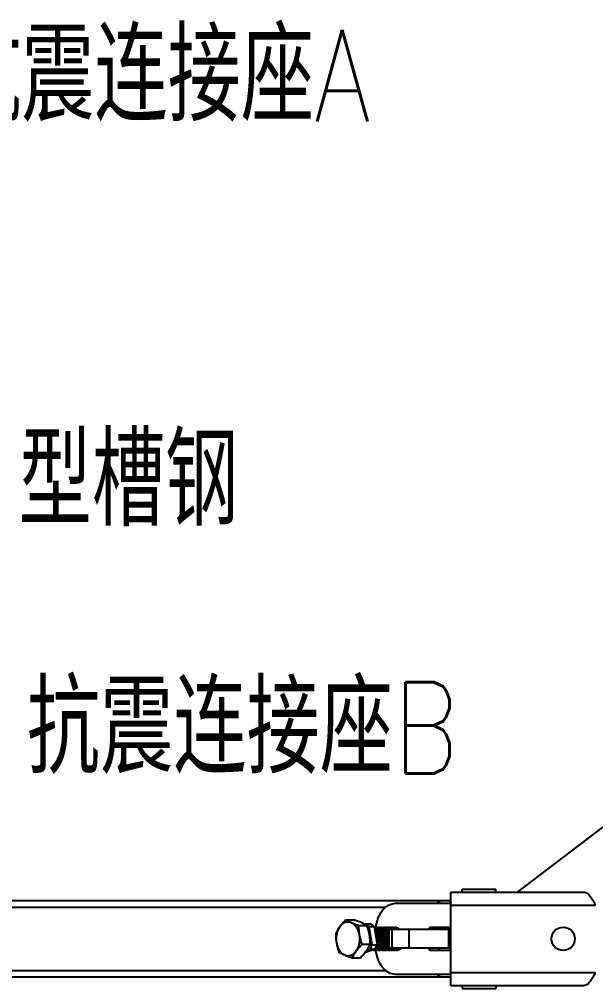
# Model space of a CAD drawing. Extents: x 27938 to 1507990, y 110129 to 923079.
# Drawn here: x 671055 to 673574, y 357975 to 362213 of the extents above; entities that cross this region are included whole.
import ezdxf

# ---------------------------------------------------------------- set-up
doc = ezdxf.new("R2010")
doc.units = 0
doc.header["$LTSCALE"] = 1000
doc.header["$MEASUREMENT"] = 0
doc.layers.add('W_DIM', color=4, linetype='Continuous')
doc.styles.get("Standard").update_dxf_attribs({"font": 'gbenor.shx', "bigfont": 'gbcbig.shx'})
doc.styles.add('wwp100', font='txt.shx', dxfattribs={"width": 0.7, "height": 400, "bigfont": 'hztxt.shx'})
doc.dimstyles.get("Standard").update_dxf_attribs({"dimtxt": 0.18, "dimasz": 0.18, "dimexe": 0.18, "dimexo": 0.0625, "dimgap": 0.09, "dimtad": 0, "dimtih": 1, "dimtoh": 1, "dimdec": 4, "dimzin": 0, "dimdsep": 46, "dimtxsty": 'Standard', "dimcen": 0.09, "dimadec": 0, "dimazin": 0, "dimtfac": 1, "dimtdec": 4, "dimtofl": 0, "dimtmove": 0, "dimatfit": 3, "dimfxl": 1, "dimtolj": 1, "dimtzin": 0, "dimarcsym": 0})

msp = doc.modelspace()

# ---------------------------------------------------------------- linework, layer by layer
for p, q in [((672941, 357988.4), (672941, 358397.3)), ((672941, 358397.3), (673523.5, 358397.3)), ((672990.1, 358397.3), (672990.1, 358410.5)), ((672990.1, 358410.5), (673137.3, 358410.5)), ((673137.3, 358397.3), (673137.3, 358410.5)), ((670487.2, 358360.5), (672941, 358360.5)), ((670608.1, 358331.9), (672656.6, 358331.9)), ((672699.4, 358348.2), (672941, 358348.2)), ((672941, 358340.1), (673573.6, 358340.1)), ((672480.6, 358275.4), (672516.4, 358275.4)), ((672538.3, 358251.8), (672574.2, 358251.8)), ((672563.9, 358257), (672568.1, 358258.5)), ((672568.1, 358258.5), (672582.1, 358246.5)), ((672568.1, 358258.5), (672591.2, 358258.5)), ((672582.1, 358246.5), (672595.9, 358167.1)), ((672582.1, 358246.5), (672605.2, 358246.5)), ((672605.2, 358246.5), (672591.2, 358258.5)), ((672605.2, 358246.5), (672619.1, 358167.1)), ((672670.1, 358233.8), (672670.1, 358152)), ((672941, 358233.8), (672670.1, 358233.8)), ((672682.1, 358233.8), (672682.1, 358152)), ((672757.7, 358233.8), (672757.7, 358152)), ((672941, 358241.9), (672849.8, 358241.9)), ((672931.1, 358233.8), (672931.1, 358152)), ((672639, 358206.1), (672630.5, 358204)), ((672552.7, 358169.3), (672588.6, 358169.3)), ((672610.6, 358147.3), (672563.8, 358131)), ((672587.5, 358147.3), (672572.2, 358142)), ((672595.9, 358167.1), (672587.5, 358147.3)), ((672587.5, 358147.3), (672610.6, 358147.3)), ((672595.9, 358167.1), (672619.1, 358167.1)), ((672610.6, 358147.3), (672619.1, 358167.1)), ((672941, 358152), (672670.1, 358152)), ((672849.8, 358143.8), (672941, 358143.8)), ((672509.4, 358110.4), (672545.3, 358110.4)), ((670608.1, 358053.9), (672656.6, 358053.9)), ((672941, 358025.2), (670487.2, 358025.2)), ((672941, 358037.5), (672699.4, 358037.5)), ((672941, 358045.7), (673573.6, 358045.7)), ((672941, 357988.4), (673523.5, 357988.4)), ((672990.1, 357988.4), (672990.1, 357975.2)), ((672990.1, 357975.2), (673137.3, 357975.2)), ((673137.3, 357988.4), (673137.3, 357975.2))]:
    msp.add_line(p, q)
msp.add_circle((673431.7, 358192.9), 51.1)
for centre, radius, start, end in [((673286.1, 358187.3), 325.5, 27.9978, 29.2622), ((672607.6, 358219.6), 22.3, 86.7845, 94.2112), ((672617.8, 358219.4), 22.6, 90.0498, 101.0645), ((672617.8, 358219.6), 22.3, 86.7743, 90.0077), ((672627.9, 358219.4), 22.6, 90.0384, 101.0179), ((672627.9, 358219.6), 22.3, 86.7856, 89.9966), ((672638, 358219.4), 22.6, 90.049, 100.9954), ((672638, 358219.6), 22.3, 86.7801, 90.0075), ((672648.1, 358219.4), 22.6, 90.0437, 101.062), ((672648.1, 358219.6), 22.3, 86.7795, 90.0015), ((672658.3, 358219.4), 22.6, 90.0437, 101.0051), ((672658.2, 358219.6), 22.3, 86.7867, 90.0021), ((672668.4, 358219.4), 22.6, 90.0497, 101.0016), ((672643.2, 358209.2), 34.7, 42.2645, 48.752), ((672668.4, 358219.6), 22.3, 86.7769, 90.0081), ((672640.9, 358207), 37.8, 39.2284, 42.3075), ((672678.5, 358219.4), 22.6, 90.0405, 101.0531), ((672654, 358209.9), 33.7, 45.4702, 48.7951), ((672678.5, 358219.6), 22.3, 86.785, 89.9983), ((672688.6, 358219.4), 22.6, 90.049, 100.9977), ((672664.1, 358209.9), 33.7, 45.4659, 48.8093), ((672688.6, 358219.6), 22.3, 86.7894, 90.0075), ((672698.7, 358219.4), 22.6, 90.0526, 101.0446), ((672674.2, 358209.9), 33.7, 45.4871, 48.7938), ((672698.7, 358219.6), 22.3, 86.7735, 90.0108), ((672684.4, 358209.9), 33.7, 45.4665, 48.8015), ((672565.1, 358195.5), 65.9, 7.4386, 9.2614), ((672577.4, 358195.7), 53.8, 10.5055, 11.18), ((672576.8, 358195.6), 54.3, 8.9052, 10.5042), ((672596.8, 358195.5), 54.6, 9.0333, 9.9567), ((672593.4, 358195.1), 58.1, 352.211, 352.5185), ((672607.2, 358195.6), 54.3, 8.9818, 11.0323), ((672602.5, 358170.9), 27.1, 266.5315, 270.0065), ((672602.5, 358170.8), 27, 270.0081, 272.8567), ((672602.5, 358170.9), 27, 272.8574, 275.2194), ((672612.7, 358170.9), 27.1, 260.1078, 269.9722), ((672602, 358173), 29.3, 288.4202, 290.7394), ((672603.5, 358172.4), 28.6, 285.8298, 288.459), ((672612.7, 358170.7), 26.9, 269.9973, 272.6949), ((672622.8, 358170.9), 27.1, 260.0711, 269.9827), ((672612.2, 358172.9), 29.1, 288.4602, 290.6746), ((672613.6, 358172.4), 28.6, 285.9611, 288.4587), ((672622.8, 358170.7), 26.9, 270.008, 272.693), ((672622.8, 358170.7), 26.9, 272.6938, 275.2451), ((672633, 358170.9), 27.1, 260.1504, 269.9814), ((672622.3, 358172.9), 29.1, 288.4602, 290.6754), ((672623.7, 358172.4), 28.6, 285.9619, 288.4587), ((672632.9, 358170.7), 26.9, 270.0063, 272.6857), ((672643.1, 358170.9), 27.1, 260.395, 269.9755), ((672632.4, 358172.9), 29.1, 288.4602, 290.6741), ((672633.9, 358172.3), 28.6, 285.9641, 288.119), ((672633.8, 358172.5), 28.8, 288.117, 288.456), ((672643.1, 358170.7), 26.9, 270.0004, 272.6959), ((672653.2, 358170.9), 27.1, 260.0747, 269.9827), ((672642.6, 358172.9), 29.1, 288.4603, 290.6749), ((672644, 358172.4), 28.6, 285.9612, 288.4587), ((672653.2, 358170.7), 26.9, 270.008, 272.6878), ((672653.2, 358170.7), 26.9, 272.6886, 275.2518), ((672663.3, 358170.9), 27.1, 260.141, 269.976), ((672652.7, 358172.9), 29.1, 288.4602, 290.6747), ((672654.1, 358172.4), 28.6, 285.9616, 288.4587), ((672663.3, 358170.7), 26.9, 270.0011, 272.692), ((672673.4, 358170.9), 27.1, 260.0816, 269.9797), ((672648.5, 358179.9), 37.3, 307.6353, 311.5837), ((672662.8, 358172.9), 29.1, 288.4602, 290.6743), ((672664.2, 358172.4), 28.6, 285.9612, 288.4587), ((672673.4, 358170.7), 26.9, 270.005, 272.6978), ((672673.4, 358170.7), 26.9, 272.6985, 275.2581), ((672683.5, 358170.9), 27.1, 260.1633, 269.9862), ((672672.9, 358172.9), 29.1, 288.4603, 290.6751), ((672674.3, 358172.4), 28.6, 285.9624, 288.4588), ((672658.2, 358180.4), 37.9, 309.969, 311.5624), ((672659.8, 358180), 37.5, 308.3867, 311.6033), ((672683.5, 358170.7), 26.9, 270.011, 272.6839), ((672693.7, 358170.9), 27.1, 260.1241, 269.9724), ((672683, 358172.9), 29.1, 288.4602, 290.6742), ((672684.5, 358172.4), 28.6, 285.9615, 288.4587), ((672693.7, 358170.7), 26.9, 269.9975, 272.695), ((672703.8, 358170.9), 27.1, 260.0725, 269.9827), ((672693.1, 358172.9), 29.1, 288.4602, 290.6744), ((672694.6, 358172.4), 28.6, 285.9611, 288.4587), ((672703.8, 358170.7), 26.9, 270.008, 272.6973), ((672703.8, 358170.7), 26.9, 272.6981, 275.2477), ((672703.3, 358172.9), 29.1, 288.4603, 290.6754), ((672704.7, 358172.4), 28.6, 285.9619, 288.4588), ((672698.4, 358180.6), 38.3, 311.2696, 311.5925), ((672700, 358180.3), 37.9, 309.7045, 311.528), ((673286.1, 358198.5), 325.5, 330.7378, 332.0022)]:
    msp.add_arc(centre, radius, start, end)
for points, knots in [([(673523.5, 358397.3), (673532.7, 358397.3), (673546.4, 358384.7), (673559.1, 358365.7), (673566.4, 358353.1), (673570.1, 358346.4)], [0, 0, 0, 0, 0.388881, 0.673899, 1, 1, 1, 1]), ([(672882.3, 358348.3), (672884, 358351.8), (672888.4, 358357.8), (672895.6, 358360.5), (672898.9, 358360.5)], [0, 0, 0, 0, 0.538137, 1, 1, 1, 1]), ([(672613.4, 358241.4), (672614.7, 358255.7), (672620.6, 358282.9), (672639.5, 358317.8), (672666.4, 358342.1), (672688.9, 358348.2), (672699.4, 358348.2)], [0, 0, 0, 0, 0.288185, 0.553327, 0.788006, 1, 1, 1, 1]), ([(672455.2, 358245.9), (672457, 358248.4), (672464.9, 358258.7), (672473.7, 358268.3), (672480.6, 358275.4)], [0, 0, 0, 0, 0.240981, 1, 1, 1, 1]), ([(672505.7, 358263.6), (672501.5, 358265.3), (672492.3, 358267.3), (672478.2, 358265), (672465.3, 358257.6), (672458.3, 358250.2), (672455.2, 358245.9)], [0, 0, 0, 0, 0.238229, 0.47528, 0.726056, 1, 1, 1, 1]), ([(672505.7, 358263.6), (672503.3, 358264.5), (672494.8, 358268.1), (672486.5, 358272.2), (672480.6, 358275.4)], [0, 0, 0, 0, 0.275005, 1, 1, 1, 1]), ([(672549.1, 358263.6), (672546.6, 358264.6), (672535.8, 358268.8), (672524.9, 358272.6), (672516.4, 358275.4)], [0, 0, 0, 0, 0.233658, 1, 1, 1, 1]), ([(672455.2, 358245.9), (672453.4, 358243.5), (672446.8, 358234.1), (672441, 358224), (672437.3, 358216.5)], [0, 0, 0, 0, 0.263099, 1, 1, 1, 1]), ([(672455.2, 358245.9), (672451.8, 358241.3), (672439.9, 358219.8), (672437.5, 358193.6), (672440.7, 358175.2)], [0, 0, 0, 0, 0.235366, 1, 1, 1, 1]), ([(672541.8, 358210.5), (672540.7, 358216.6), (672537.5, 358228.3), (672529.6, 358243.9), (672519, 358256.1), (672510.2, 358261.7), (672505.7, 358263.6)], [0, 0, 0, 0, 0.27851, 0.540172, 0.780428, 1, 1, 1, 1]), ([(672505.7, 358263.6), (672508.2, 358262.6), (672519, 358258.3), (672529.9, 358254.6), (672538.3, 358251.8)], [0, 0, 0, 0, 0.233658, 1, 1, 1, 1]), ([(672541.8, 358210.5), (672541.2, 358214), (672539.1, 358227.7), (672538.4, 358241.5), (672538.3, 358251.8)], [0, 0, 0, 0, 0.254083, 1, 1, 1, 1]), ([(672574.2, 358251.8), (672572.3, 358252.8), (672564.1, 358257.1), (672555.7, 358260.9), (672549.1, 358263.6)], [0, 0, 0, 0, 0.226572, 1, 1, 1, 1]), ([(672585.1, 358210.5), (672584.5, 358214), (672581.7, 358228), (672577.7, 358241.7), (672574.2, 358251.8)], [0, 0, 0, 0, 0.248499, 1, 1, 1, 1]), ([(672606.3, 358240.7), (672607.1, 358240.4), (672610.4, 358239), (672613.4, 358237), (672615.4, 358235.2)], [0, 0, 0, 0, 0.241445, 1, 1, 1, 1]), ([(672613.9, 358154.8), (672619.5, 358160.8), (672625.5, 358172.4), (672628.7, 358189.1), (672628.7, 358202.2), (672626.2, 358214.7), (672620.4, 358228.6), (672612.5, 358237), (672606.4, 358239.8)], [0, 0, 0, 0, 0.255096, 0.39268, 0.530602, 0.663916, 0.788307, 1, 1, 1, 1]), ([(672607.5, 358234), (672614.8, 358226.9), (672621.6, 358210.9), (672622.5, 358189.1), (672620.1, 358177.6), (672618.2, 358172.2)], [0, 0, 0, 0, 0.470214, 0.736055, 1, 1, 1, 1]), ([(672608.9, 358241.9), (672611.8, 358241.9), (672618, 358240.7), (672623.2, 358237.3), (672625.6, 358235.2)], [0, 0, 0, 0, 0.482589, 1, 1, 1, 1]), ([(672639, 358206.1), (672638.2, 358210.9), (672635.7, 358219.9), (672628.9, 358231.4), (672619.8, 358239.4), (672612.4, 358241.7), (672608.9, 358241.9)], [0, 0, 0, 0, 0.290521, 0.554658, 0.788516, 1, 1, 1, 1]), ([(672615.4, 358235.2), (672617.3, 358233.6), (672624.8, 358225.4), (672628.7, 358214.5), (672630.1, 358206.1)], [0, 0, 0, 0, 0.227377, 1, 1, 1, 1]), ([(672619, 358241.9), (672622, 358241.9), (672628.1, 358240.7), (672633.3, 358237.3), (672635.7, 358235.2)], [0, 0, 0, 0, 0.482586, 1, 1, 1, 1]), ([(672622.5, 358145.6), (672626.8, 358147.2), (672635.1, 358152.9), (672644, 358165.6), (672649.3, 358181.4), (672650.6, 358198.5), (672647.8, 358214.9), (672641.2, 358228.8), (672631.4, 358238.8), (672623, 358241.7), (672619, 358241.9)], [0, 0, 0, 0, 0.11422, 0.241557, 0.38018, 0.523371, 0.662464, 0.789655, 0.901082, 1, 1, 1, 1]), ([(672635.7, 358235.2), (672641.9, 358229.8), (672648.4, 358217.7), (672651.5, 358200.3), (672651.1, 358185.9), (672647.8, 358172), (672641.7, 358159.9), (672633.3, 358150.5), (672626.3, 358146.4), (672622.7, 358145.2)], [0, 0, 0, 0, 0.234995, 0.369193, 0.507415, 0.643708, 0.772808, 0.891506, 1, 1, 1, 1]), ([(672625.6, 358235.2), (672627.4, 358233.6), (672634.8, 358225.5), (672638.8, 358214.6), (672640.2, 358206.3)], [0, 0, 0, 0, 0.22749, 1, 1, 1, 1]), ([(672629.1, 358241.9), (672632.1, 358241.9), (672638.2, 358240.7), (672643.4, 358237.3), (672645.8, 358235.2)], [0, 0, 0, 0, 0.482586, 1, 1, 1, 1]), ([(672632.6, 358145.6), (672636.9, 358147.2), (672645.2, 358152.9), (672654.1, 358165.6), (672659.4, 358181.4), (672660.7, 358198.5), (672657.9, 358214.9), (672651.3, 358228.8), (672641.5, 358238.8), (672633.1, 358241.7), (672629.1, 358241.9)], [0, 0, 0, 0, 0.114222, 0.241564, 0.380183, 0.523375, 0.662466, 0.789658, 0.901085, 1, 1, 1, 1]), ([(672645.8, 358235.2), (672652, 358229.8), (672658.5, 358217.7), (672661.6, 358200.2), (672661.2, 358185.8), (672657.9, 358172), (672651.8, 358159.9), (672643.5, 358150.5), (672636.4, 358146.4), (672632.8, 358145.2)], [0, 0, 0, 0, 0.235001, 0.369196, 0.507414, 0.643709, 0.772807, 0.891505, 1, 1, 1, 1]), ([(672639.3, 358241.9), (672642.2, 358241.9), (672648.3, 358240.7), (672653.6, 358237.3), (672655.9, 358235.2)], [0, 0, 0, 0, 0.482588, 1, 1, 1, 1]), ([(672670.2, 358197.4), (672670, 358203.1), (672668.3, 358214.1), (672661.7, 358228.4), (672651.9, 358238.7), (672643.3, 358241.7), (672639.3, 358241.9)], [0, 0, 0, 0, 0.291873, 0.559175, 0.79302, 1, 1, 1, 1]), ([(672649.4, 358241.9), (672652.3, 358241.9), (672658.5, 358240.7), (672663.7, 358237.3), (672666.1, 358235.2)], [0, 0, 0, 0, 0.482585, 1, 1, 1, 1]), ([(672670.2, 358229.3), (672667.6, 358232.8), (672661.5, 358238.9), (672653.3, 358241.7), (672649.4, 358241.9)], [0, 0, 0, 0, 0.52908, 1, 1, 1, 1]), ([(672655.9, 358235.2), (672657.7, 358233.7), (672664.8, 358226), (672668.7, 358215.9), (672670.2, 358208)], [0, 0, 0, 0, 0.228177, 1, 1, 1, 1]), ([(672659.5, 358241.9), (672662.4, 358241.9), (672668.6, 358240.7), (672673.8, 358237.3), (672676.2, 358235.2)], [0, 0, 0, 0, 0.482586, 1, 1, 1, 1]), ([(672676.3, 358233.9), (672674, 358236.2), (672668.8, 358240), (672662.5, 358241.7), (672659.5, 358241.9)], [0, 0, 0, 0, 0.520001, 1, 1, 1, 1]), ([(672669.6, 358241.9), (672672.6, 358241.9), (672678.7, 358240.7), (672683.9, 358237.3), (672686.3, 358235.2)], [0, 0, 0, 0, 0.482587, 1, 1, 1, 1]), ([(672686.5, 358233.9), (672684.1, 358236.2), (672678.9, 358240), (672672.6, 358241.7), (672669.6, 358241.9)], [0, 0, 0, 0, 0.520002, 1, 1, 1, 1]), ([(672679.7, 358241.9), (672682.7, 358241.9), (672688.8, 358240.7), (672694, 358237.3), (672696.4, 358235.2)], [0, 0, 0, 0, 0.482583, 1, 1, 1, 1]), ([(672696.6, 358233.9), (672694.2, 358236.2), (672689, 358240), (672682.8, 358241.7), (672679.7, 358241.9)], [0, 0, 0, 0, 0.52002, 1, 1, 1, 1]), ([(672706.7, 358233.9), (672704.4, 358236.2), (672699.2, 358240), (672692.9, 358241.7), (672689.8, 358241.9)], [0, 0, 0, 0, 0.519993, 1, 1, 1, 1]), ([(672689.9, 358241.9), (672692.8, 358241.9), (672698.9, 358240.7), (672704.2, 358237.3), (672706.5, 358235.2)], [0, 0, 0, 0, 0.482588, 1, 1, 1, 1]), ([(672700, 358241.9), (672703.2, 358241.9), (672710, 358240.4), (672715.6, 358236.3), (672718.1, 358233.9)], [0, 0, 0, 0, 0.479607, 1, 1, 1, 1]), ([(672716.8, 358233.9), (672714.5, 358236.2), (672709.3, 358240), (672703, 358241.7), (672700, 358241.9)], [0, 0, 0, 0, 0.520009, 1, 1, 1, 1]), ([(672849.8, 358241.9), (672848.2, 358241.9), (672844.7, 358239.5), (672844, 358235.8), (672844, 358233.8)], [0, 0, 0, 0, 0.440239, 1, 1, 1, 1]), ([(672890.2, 358233.8), (672890.2, 358235.8), (672891, 358239.5), (672894.4, 358241.9), (672896, 358241.9)], [0, 0, 0, 0, 0.559761, 1, 1, 1, 1]), ([(672437.3, 358216.5), (672437.3, 358213.1), (672437.6, 358199.3), (672438.9, 358185.5), (672440.7, 358175.2)], [0, 0, 0, 0, 0.246121, 1, 1, 1, 1]), ([(672527.3, 358139.8), (672530.7, 358144.5), (672542.6, 358166), (672545, 358192.2), (672541.8, 358210.5)], [0, 0, 0, 0, 0.235366, 1, 1, 1, 1]), ([(672552.7, 358169.3), (672551.6, 358172.7), (672547.1, 358186.2), (672543.6, 358200), (672541.8, 358210.5)], [0, 0, 0, 0, 0.251163, 1, 1, 1, 1]), ([(672588.6, 358169.3), (672588.6, 358172.7), (672588.3, 358186.5), (672586.9, 358200.3), (672585.1, 358210.5)], [0, 0, 0, 0, 0.246121, 1, 1, 1, 1]), ([(672630.4, 358204), (672631.7, 358193.8), (672630.1, 358173.9), (672619.3, 358156.2), (672612.1, 358150.5)], [0, 0, 0, 0, 0.526254, 1, 1, 1, 1]), ([(672612.3, 358145.6), (672617.1, 358147.5), (672626.4, 358154.1), (672635.6, 358168.9), (672640.2, 358187), (672640, 358199.8), (672639, 358206.1)], [0, 0, 0, 0, 0.217951, 0.46337, 0.729831, 1, 1, 1, 1]), ([(672640.2, 358206.3), (672641.3, 358199.9), (672641.5, 358186.8), (672636.6, 358168.4), (672627.1, 358153.4), (672617.5, 358146.9), (672612.6, 358145.2)], [0, 0, 0, 0, 0.271171, 0.538307, 0.783282, 1, 1, 1, 1]), ([(672617.1, 358219.9), (672618.9, 358216.4), (672624.7, 358200.7), (672623.4, 358182.6), (672618.5, 358171)], [0, 0, 0, 0, 0.239303, 1, 1, 1, 1]), ([(672630.5, 358204), (672630.8, 358202.2), (672631.6, 358194.9), (672630.9, 358187.4), (672629.7, 358182.1)], [0, 0, 0, 0, 0.247915, 1, 1, 1, 1]), ([(672640, 358207.1), (672640.5, 358205.1), (672641.8, 358196.6), (672641.2, 358187.9), (672639.7, 358181.7)], [0, 0, 0, 0, 0.246468, 1, 1, 1, 1]), ([(672642.7, 358145.6), (672646.8, 358147.1), (672654.6, 358152.3), (672663.2, 358163.9), (672668.8, 358178.4), (672670.1, 358189), (672670.2, 358194.5)], [0, 0, 0, 0, 0.218898, 0.461373, 0.725247, 1, 1, 1, 1]), ([(672670.2, 358182.1), (672669.4, 358177.8), (672666.9, 358169.5), (672660.9, 358158.5), (672652.9, 358150), (672646.3, 358146.4), (672642.9, 358145.2)], [0, 0, 0, 0, 0.276521, 0.537648, 0.778453, 1, 1, 1, 1]), ([(672650.7, 358204.1), (672650.9, 358202.7), (672651.6, 358197.3), (672651.5, 358191.7), (672650.9, 358187.5)], [0, 0, 0, 0, 0.247252, 1, 1, 1, 1]), ([(672660.9, 358204), (672661.1, 358202.3), (672661.9, 358195.2), (672661.4, 358188), (672660.2, 358182.7)], [0, 0, 0, 0, 0.247797, 1, 1, 1, 1]), ([(672440.7, 358175.2), (672441.3, 358171.7), (672444.1, 358157.8), (672448.2, 358144.1), (672451.7, 358134)], [0, 0, 0, 0, 0.248499, 1, 1, 1, 1]), ([(672440.7, 358175.2), (672441.8, 358169.1), (672445, 358157.4), (672452.9, 358141.9), (672463.5, 358129.6), (672472.3, 358124), (672476.8, 358122.2)], [0, 0, 0, 0, 0.27851, 0.540172, 0.780428, 1, 1, 1, 1]), ([(672476.8, 358122.2), (672481, 358120.4), (672490.2, 358118.4), (672504.3, 358120.7), (672517.2, 358128.1), (672524.2, 358135.6), (672527.3, 358139.8)], [0, 0, 0, 0, 0.238229, 0.47528, 0.726056, 1, 1, 1, 1]), ([(672527.3, 358139.8), (672525.5, 358137.4), (672518.9, 358128), (672513.2, 358118), (672509.4, 358110.4)], [0, 0, 0, 0, 0.263099, 1, 1, 1, 1]), ([(672527.3, 358139.8), (672529.2, 358142.4), (672537.1, 358152.6), (672545.9, 358162.2), (672552.7, 358169.3)], [0, 0, 0, 0, 0.240981, 1, 1, 1, 1]), ([(672545.3, 358110.4), (672547.6, 358112.8), (672556.6, 358122.2), (672565, 358132.1), (672570.7, 358139.8)], [0, 0, 0, 0, 0.257895, 1, 1, 1, 1]), ([(672570.7, 358139.8), (672572.5, 358142.3), (672579.1, 358151.7), (672584.8, 358161.7), (672588.6, 358169.3)], [0, 0, 0, 0, 0.263099, 1, 1, 1, 1]), ([(672699.4, 358037.5), (672688.9, 358037.5), (672666.6, 358043.6), (672639.6, 358067.7), (672620.8, 358102.5), (672614.8, 358129.6), (672613.5, 358143.8)], [0, 0, 0, 0, 0.212085, 0.446759, 0.711828, 1, 1, 1, 1]), ([(672652.8, 358145.6), (672656.2, 358146.9), (672662.9, 358151), (672668, 358156.8), (672670.2, 358160.1)], [0, 0, 0, 0, 0.478395, 1, 1, 1, 1]), ([(672670.1, 358158.2), (672667.9, 358155.2), (672662.8, 358149.9), (672656.3, 358146.3), (672653, 358145.2)], [0, 0, 0, 0, 0.520421, 1, 1, 1, 1]), ([(672663, 358145.6), (672663.7, 358145.9), (672666.6, 358147.1), (672669.4, 358148.8), (672671.3, 358150.3)], [0, 0, 0, 0, 0.244171, 1, 1, 1, 1]), ([(672674.5, 358152), (672673.7, 358151.2), (672670.2, 358148.4), (672666.3, 358146.3), (672663.2, 358145.2)], [0, 0, 0, 0, 0.259878, 1, 1, 1, 1]), ([(672673.1, 358145.6), (672673.9, 358145.9), (672677.3, 358147.4), (672680.4, 358149.5), (672682.6, 358151.3)], [0, 0, 0, 0, 0.243219, 1, 1, 1, 1]), ([(672683, 358150.6), (672682.3, 358150), (672679.3, 358147.8), (672675.9, 358146.1), (672673.3, 358145.2)], [0, 0, 0, 0, 0.258068, 1, 1, 1, 1]), ([(672683.2, 358145.6), (672684.1, 358146), (672687.8, 358147.6), (672691.2, 358149.9), (672693.5, 358152)], [0, 0, 0, 0, 0.242544, 1, 1, 1, 1]), ([(672694.8, 358152), (672693.9, 358151.2), (672690.5, 358148.4), (672686.5, 358146.3), (672683.4, 358145.2)], [0, 0, 0, 0, 0.259876, 1, 1, 1, 1]), ([(672693.3, 358145.6), (672694.2, 358146), (672697.9, 358147.6), (672701.3, 358149.9), (672703.6, 358152)], [0, 0, 0, 0, 0.242552, 1, 1, 1, 1]), ([(672704.9, 358152), (672704, 358151.2), (672700.6, 358148.4), (672696.6, 358146.3), (672693.5, 358145.2)], [0, 0, 0, 0, 0.25988, 1, 1, 1, 1]), ([(672703.4, 358145.6), (672704.4, 358146), (672708.1, 358147.6), (672711.5, 358149.9), (672713.7, 358152)], [0, 0, 0, 0, 0.242549, 1, 1, 1, 1]), ([(672715, 358151.9), (672714.1, 358151.2), (672710.7, 358148.4), (672706.7, 358146.3), (672703.6, 358145.2)], [0, 0, 0, 0, 0.25985, 1, 1, 1, 1]), ([(672713.6, 358145.6), (672714.5, 358146), (672718.1, 358147.6), (672721.4, 358149.8), (672723.7, 358151.8)], [0, 0, 0, 0, 0.242679, 1, 1, 1, 1]), ([(672724.2, 358151.2), (672723.4, 358150.5), (672720.2, 358148.1), (672716.6, 358146.2), (672713.8, 358145.2)], [0, 0, 0, 0, 0.25881, 1, 1, 1, 1]), ([(672844, 358152), (672844, 358150), (672844.7, 358146.2), (672848.2, 358143.8), (672849.8, 358143.8)], [0, 0, 0, 0, 0.559761, 1, 1, 1, 1]), ([(672896, 358143.8), (672894.4, 358143.8), (672891, 358146.2), (672890.2, 358150), (672890.2, 358152)], [0, 0, 0, 0, 0.440239, 1, 1, 1, 1]), ([(672476.8, 358122.2), (672474.5, 358123.1), (672465.9, 358126.7), (672457.6, 358130.8), (672451.7, 358134)], [0, 0, 0, 0, 0.275005, 1, 1, 1, 1]), ([(672476.8, 358122.2), (672479.3, 358121.1), (672490.1, 358116.9), (672501, 358113.1), (672509.4, 358110.4)], [0, 0, 0, 0, 0.233658, 1, 1, 1, 1]), ([(672898.9, 358025.2), (672895.6, 358025.2), (672888.4, 358028), (672884, 358034), (672882.3, 358037.4)], [0, 0, 0, 0, 0.461863, 1, 1, 1, 1]), ([(673570.1, 358039.4), (673566.4, 358032.7), (673559.1, 358020), (673546.4, 358001), (673532.7, 357988.4), (673523.5, 357988.4)], [0, 0, 0, 0, 0.326101, 0.611119, 1, 1, 1, 1])]:
    msp.add_open_spline(points, degree=3, knots=knots)
for points in [[(672611.3, 358144.9), (672608.9, 358144.2), (672606.4, 358143.8), (672603.8, 358143.8)], [(672605, 358143.9), (672607.1, 358144.1), (672609.2, 358144.6), (672611.2, 358145.2)], [(672614, 358143.8), (672616.5, 358144), (672619, 358144.4), (672621.4, 358145.2)], [(672621.5, 358144.9), (672619.1, 358144.2), (672616.5, 358143.8), (672614, 358143.8)], [(672631.6, 358144.9), (672629.2, 358144.2), (672626.6, 358143.8), (672624.1, 358143.8)], [(672625.3, 358143.9), (672627.4, 358144.1), (672629.5, 358144.6), (672631.5, 358145.2)], [(672634.2, 358143.8), (672636.7, 358144), (672639.3, 358144.4), (672641.7, 358145.2)], [(672641.7, 358144.9), (672639.3, 358144.2), (672636.7, 358143.8), (672634.2, 358143.8)], [(672644.3, 358143.8), (672646.8, 358144), (672649.4, 358144.4), (672651.8, 358145.2)], [(672651.8, 358144.9), (672649.4, 358144.2), (672646.9, 358143.8), (672644.3, 358143.8)], [(672662, 358144.9), (672659.5, 358144.2), (672657, 358143.8), (672654.4, 358143.8)], [(672655.6, 358143.9), (672657.8, 358144.1), (672659.9, 358144.6), (672661.9, 358145.2)], [(672664.6, 358143.8), (672667.1, 358144), (672669.6, 358144.4), (672672, 358145.2)], [(672672.1, 358144.9), (672669.7, 358144.2), (672667.1, 358143.8), (672664.6, 358143.8)], [(672682.2, 358144.9), (672679.8, 358144.2), (672677.2, 358143.8), (672674.7, 358143.8)], [(672675.9, 358143.9), (672678, 358144.1), (672680.1, 358144.6), (672682.1, 358145.2)], [(672684.8, 358143.8), (672687.3, 358144), (672689.9, 358144.4), (672692.3, 358145.2)], [(672692.3, 358144.9), (672689.9, 358144.2), (672687.3, 358143.8), (672684.8, 358143.8)], [(672694.9, 358143.8), (672697.4, 358144), (672700, 358144.4), (672702.4, 358145.2)], [(672702.4, 358144.9), (672700, 358144.2), (672697.5, 358143.8), (672694.9, 358143.8)], [(672712.6, 358144.9), (672710.1, 358144.2), (672707.6, 358143.8), (672705, 358143.8)], [(672706.2, 358143.9), (672708.4, 358144.1), (672710.5, 358144.6), (672712.5, 358145.2)]]:
    msp.add_open_spline(points, degree=3)

# ---------------------------------------------------------------- texts
at = {"layer": 'W_DIM', "color": 7, "style": 'wwp100', "width": 0.8}
for s, p in [('抗震连接座A', (670742.8, 361767.1)), ('C型槽钢', (670763.7, 359998.4)), ('抗震连接座B', (671087.6, 358915.5))]:
    msp.add_text(s, height=400, dxfattribs=at).set_placement(p)

# ---------------------------------------------------------------- leaders
msp.add_leader([(673232.3, 358397.3), (674033.6, 359006.6)], dimstyle='Standard', override={"dimgap": 20})

doc.saveas('drawing.dxf')
